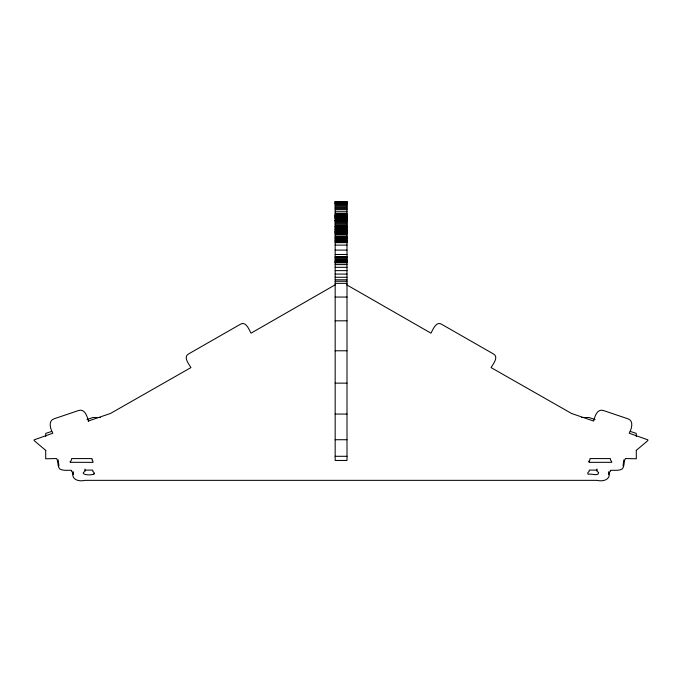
<?xml version="1.0" encoding="UTF-8"?>
<svg xmlns="http://www.w3.org/2000/svg" width="682" height="682" viewBox="0 0 682 682"><rect width="100%" height="100%" fill="white"/><g stroke="black" fill="none" stroke-linecap="round" stroke-linejoin="round"><path stroke-width="1.02" d="M608.762 471.629C611.43 479.736 603.041 481.859 596.921 480.35L85.079 480.35C78.959 481.859 70.57 479.736 73.238 471.629M92.556 460.359A3.18 3.18 0 0 0 92.07 459.992L91.993 458.577L71.601 458.577L71.525 459.907L70.297 461.697A6.88 6.88 0 0 0 70.323 462.311L92.982 462.362A6.138 6.138 0 0 0 93.025 461.62L92.42 460.239M84.977 470.111L84.977 471.339L83.374 472.464C81.405 475.78 98.089 475.738 93.485 471.97A6.59 6.59 0 0 0 92.88 471.552L92.743 470.111L84.977 470.111L85.028 469.08M623.851 459.83L623.058 466.011M608.702 474.57L608.958 472.745L610.381 471.492L610.381 470.358C614.346 469.992 618.727 471.143 622.334 468.901C624.848 466.036 623.467 461.288 625.428 458.543L636.297 458.764L636.297 450.273M636.297 450.376L647.704 440.717A0.989 0.989 0 0 0 647.866 439.856L629.188 433.223C631.438 429.319 634.158 421.033 628.139 418.876L603.493 410.538C597.262 408.348 594.593 416.634 593.707 421.075L571.576 413.48L491.066 367.589C492.89 364.358 499.198 356.899 493.359 353.907L441.604 324.265C436.062 320.745 432.823 329.969 430.964 333.166L346.686 284.829M335.169 284.829L251.036 333.166C249.177 329.969 245.938 320.745 240.396 324.265L188.641 353.907C182.802 356.899 189.11 364.358 190.934 367.589L110.424 413.48L88.43 420.973L88.43 421.425C87.441 416.966 84.918 408.322 78.507 410.538L53.861 418.876C47.842 421.033 50.562 429.319 52.812 433.223L34.134 439.856A0.989 0.989 0 0 0 34.296 440.717L45.703 450.376M51.747 431.399L45.703 433.428L45.703 436.591M86.981 419.532L93.025 417.503L100.467 417.503M335.169 201.719L347.002 201.719L347.002 460.469L335.169 460.469L335.169 201.633M335.169 201.821L347.002 201.821M335.169 201.957L347.002 201.957M335.169 202.187L347.002 202.187M335.169 202.665L347.002 202.665M335.169 203.296L347.002 203.338M335.169 203.475L347.002 203.475M335.169 203.611L347.002 203.577M335.169 204.174L347.002 204.174M335.169 205.018L347.002 205.018M335.169 206.1L347.002 206.1M335.169 207.251L347.002 207.251M335.169 208.334L347.002 208.334M335.169 209.408L347.002 209.408M335.169 211.267L347.002 211.267M335.169 213.168L347.002 213.168M335.169 214.157L347.002 214.157M335.169 214.821L347.002 214.821M335.169 215.128L347.002 215.137M335.169 215.341L347.002 215.341M335.169 215.691L347.002 215.691M335.169 216.1L347.002 216.1M335.169 216.501L347.002 216.501M335.169 216.629L347.002 216.629M335.169 216.995L347.002 216.995M335.169 217.541L347.002 217.541M335.169 217.942L347.002 217.873M335.169 218.01L347.002 218.01M335.169 218.283L347.002 218.283M335.169 219.033L347.002 219.033M335.169 219.911L347.002 219.911M335.169 220.277L347.002 220.277M335.169 220.371L347.002 220.371M335.169 220.55L347.002 220.474M335.169 220.925L347.002 220.925M335.169 221.505L347.002 221.505M335.169 222.341L347.002 222.341M335.169 223.423L347.002 223.423M335.169 224.659L347.002 224.659M335.169 225.716L347.002 225.716M335.169 226.398L347.002 226.398M335.169 226.629L347.002 226.629M335.169 226.884L347.002 226.884M335.169 227.498L347.002 227.498M335.169 228.47L347.002 228.47M335.169 229.357L347.002 229.357M335.169 229.663L347.002 229.757M335.169 230.056L347.002 230.056M335.169 230.652L347.002 230.652M335.169 231.479L347.002 231.454M335.169 231.582L347.002 231.582M335.169 231.982L347.002 231.982M335.169 232.519L347.002 232.519M335.169 232.954L347.002 232.954M335.169 233.176L347.002 233.108M335.169 233.44L347.002 233.44M335.169 234.514L347.002 234.514M335.169 235.998L347.002 235.998M335.169 236.867L347.002 236.867M335.169 237.464L347.002 237.464M335.169 238.206L347.002 238.206M335.169 238.674L347.002 238.674M335.169 239.365L347.002 239.365M335.169 240.337L347.002 240.337M335.169 240.797L347.002 240.797M335.169 241.249L347.002 241.249M335.169 242.076L347.002 242.076M335.169 242.647L347.002 242.647M335.169 245.119L347.002 245.119M335.169 250.098L347.002 250.098M335.169 254.48L347.002 254.48M335.169 256.739L347.002 256.739M335.169 257.199L347.002 257.199M335.169 257.907L347.002 257.907M335.169 259.032L347.002 259.032M335.169 259.97L347.002 259.97M335.169 260.729L347.002 260.729M335.169 261.334L347.002 261.334M335.169 261.794L347.002 261.794M335.169 262.11L347.002 262.11M335.169 262.306L347.002 262.306M335.169 262.834L347.002 262.834M335.169 264.599L347.002 264.599M335.169 267.327L347.002 267.327M335.169 270.626L347.002 270.626M335.169 274.07L347.002 274.07M335.169 277.267L347.002 277.267M335.169 279.791L347.002 279.791M335.169 281.257L347.002 281.257M335.169 283.345L347.002 283.345M335.169 297.062L347.002 297.062M335.169 320.813L347.002 320.813M335.169 350.778L347.002 350.778M335.169 383.139L347.002 383.139M335.169 414.059L347.002 414.059M581.533 417.503L588.975 417.503L595.019 419.532M335.169 439.728L347.002 439.728M335.169 456.301L347.002 456.301M597.023 470.111L589.257 470.111L589.12 471.552A6.59 6.59 0 0 0 588.515 471.97L587.773 472.754L587.91 473.837A3.811 3.811 0 0 0 588.157 474.322C590.817 473.155 598.805 476.795 598.626 472.464L597.023 471.339L596.972 469.08M630.253 431.391L636.297 433.428L636.297 436.582M58.942 466.011L58.149 459.83M73.298 474.57L73.042 472.745L71.619 471.492L71.619 470.358C67.654 469.992 63.273 471.143 59.666 468.901C57.152 466.036 58.533 461.288 56.572 458.543L45.703 458.764L45.703 450.282M94.09 473.837A3.811 3.811 0 0 1 93.843 474.322M70.323 462.311A6.632 6.632 0 0 1 70.297 461.484M588.984 461.339L588.975 461.62A6.138 6.138 0 0 0 589.026 462.362L611.677 462.311A6.88 6.88 0 0 0 611.703 461.697L610.475 459.907L610.399 458.577L590.007 458.577L589.93 459.992A3.282 3.282 0 0 0 589.58 460.239L588.984 461.339"/></g></svg>
